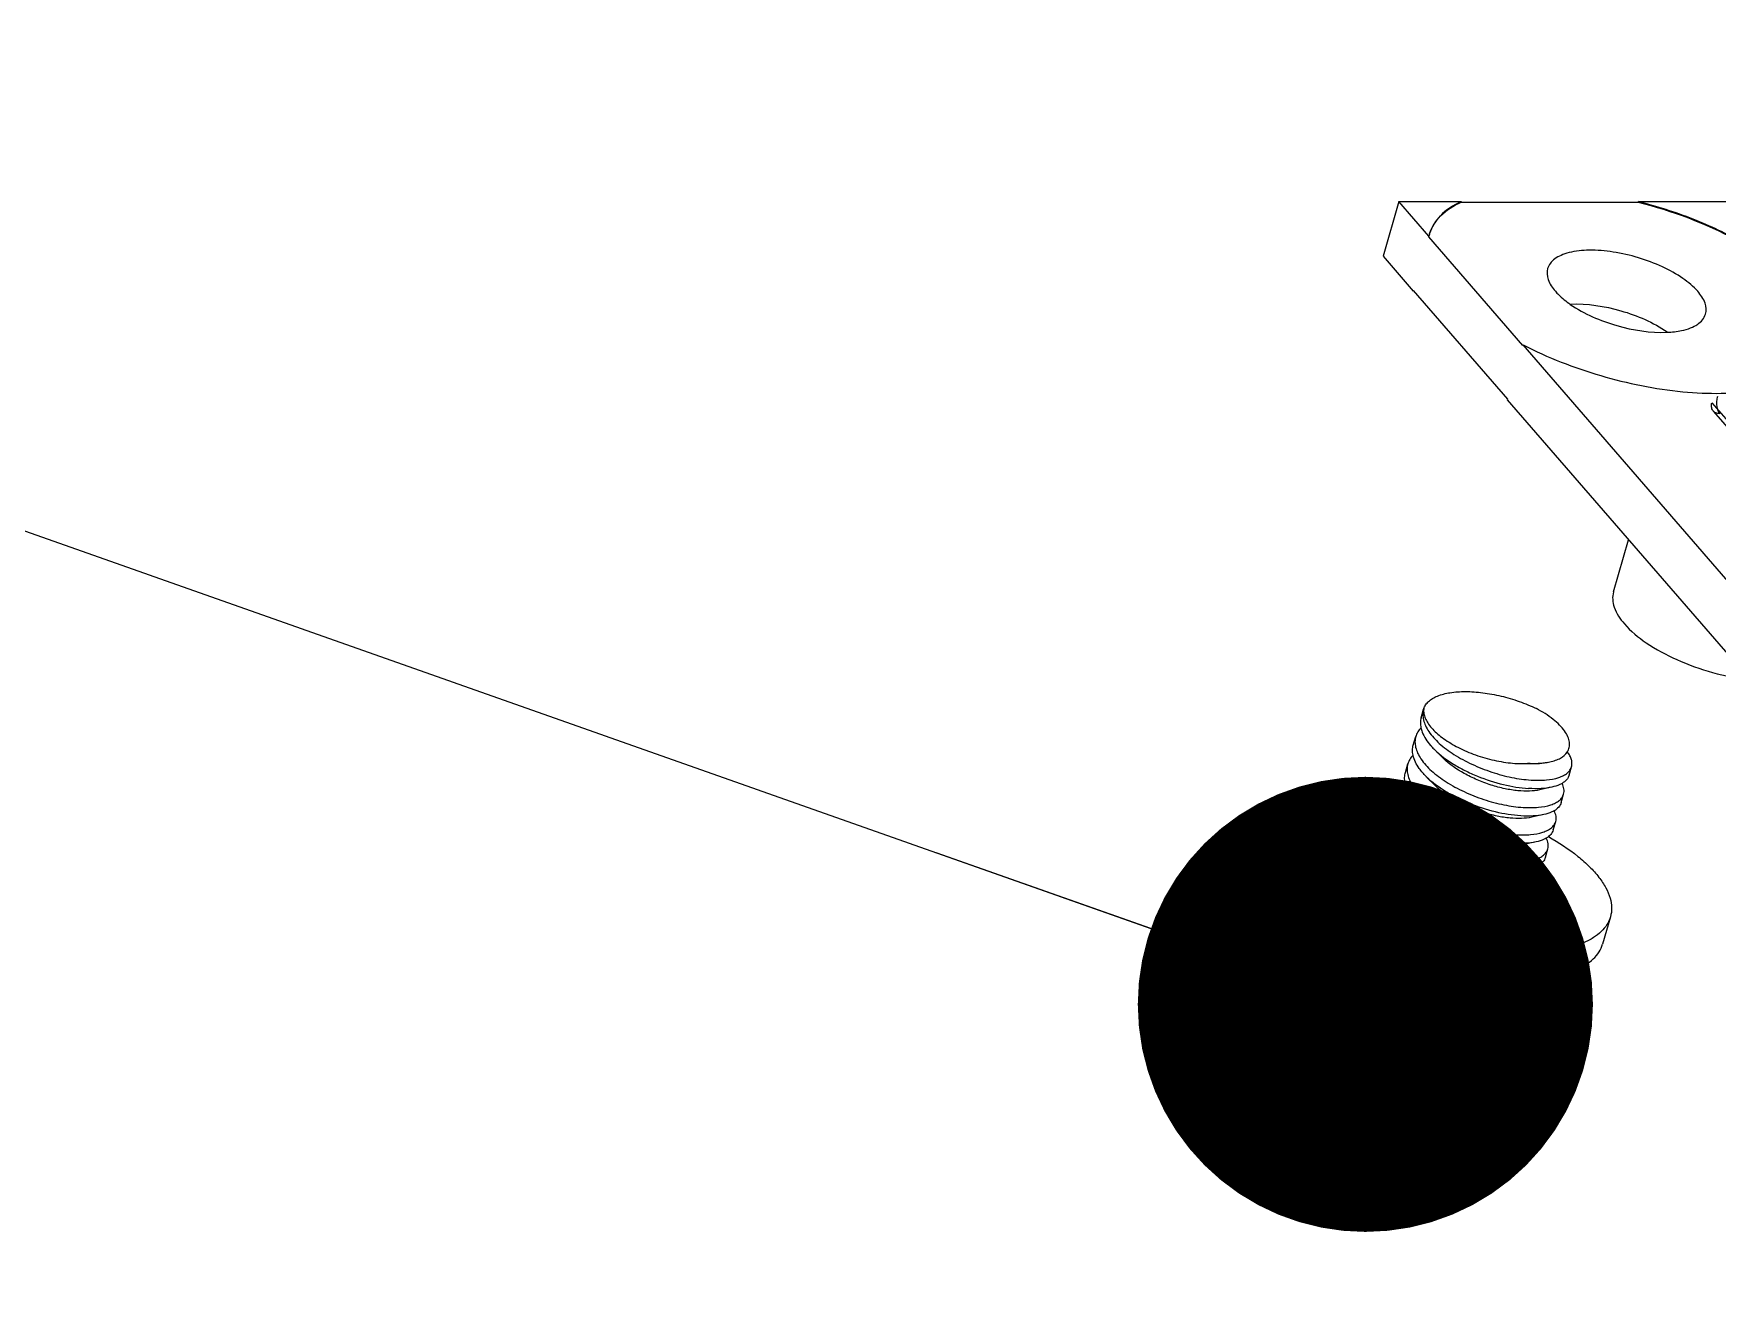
# Model space of a CAD drawing. Header units: millimetres. Extents: x -1 to 407, y -1 to 283.
# Drawn here: x 155.7 to 162.36, y 128.78 to 133.75 of the extents above; entities that cross this region are included whole.
import ezdxf

# ---------------------------------------------------------------- set-up
doc = ezdxf.new("R2010")
doc.units = ezdxf.units.MM
doc.header["$LTSCALE"] = 23.1
doc.layers.get('0').update_dxf_attribs({"linetype": 'CONTINUOUS'})
for name, color, linetype in [('_189776', 7, 'CONTINUOUS'), ('_208160', 7, 'CONTINUOUS'), ('_346306', 7, 'CONTINUOUS'), ('_76616', 7, 'CONTINUOUS')]:
    doc.layers.add(name, color=color, linetype=linetype)
doc.styles.get("Standard").update_dxf_attribs({"font": 'txt', "width": 0.6})
doc.dimstyles.get("Standard").update_dxf_attribs({"dimtxt": 2.5, "dimasz": 1.8, "dimexe": 0.05, "dimexo": 0.0625, "dimtad": 1, "dimzin": 0, "dimdsep": 46, "dimtxsty": 'Standard', "dimcen": 0.09, "dimadec": 0, "dimazin": 0, "dimtol": 1, "dimtp": 0.01, "dimtm": 0.01, "dimtfac": 1, "dimtofl": 0, "dimtmove": 0, "dimatfit": 3, "dimfxl": 1, "dimtolj": 1, "dimtzin": 0, "dimarcsym": 0})

msp = doc.modelspace()

# ---------------------------------------------------------------- linework, layer by layer
at = {"color": 7, "linetype": 'Continuous'}
msp.add_line((162.3371, 132.294), (165.3524, 128.8123), dxfattribs=at)
at = {"color": 6, "linetype": 'Continuous'}
msp.add_line((162.3426, 132.2613), (165.3579, 128.7795), dxfattribs=at)
at = {"color": 7, "linetype": 'Continuous'}
for points, knots in [([(162.3679, 132.2507), (162.3626, 132.2507), (162.3521, 132.2526), (162.3397, 132.2627), (162.3343, 132.2779), (162.3356, 132.2887), (162.3371, 132.294)], [0, 0, 0, 0, 0.256044, 0.492139, 0.733144, 1, 1, 1, 1]), ([(162.3588, 132.319), (162.357, 132.313), (162.355, 132.3003), (162.3556, 132.2815), (162.3595, 132.2644), (162.3647, 132.2545), (162.3679, 132.2507)], [0, 0, 0, 0, 0.263751, 0.537916, 0.791579, 1, 1, 1, 1])]:
    msp.add_open_spline(points, degree=3, knots=knots, dxfattribs=at)
at = {"layer": '_189776', "color": 7, "linetype": 'Continuous'}
for p, q in [((161.1875, 131.0484), (161.1972, 131.0819)), ((161.1979, 131.0843), (161.1972, 131.0819)), ((161.1562, 130.9401), (161.1659, 130.9736)), ((161.2758, 130.887), (161.2403, 130.922)), ((161.125, 130.8319), (161.1347, 130.8654)), ((161.7723, 130.8209), (161.782, 130.8544)), ((161.2445, 130.7787), (161.209, 130.8137)), ((161.7042, 130.7737), (161.6553, 130.7629)), ((161.0937, 130.7236), (161.1034, 130.7571)), ((161.2133, 130.6705), (161.1778, 130.7055)), ((161.7411, 130.7127), (161.7508, 130.7462)), ((161.0625, 130.6154), (161.0722, 130.6489)), ((161.6729, 130.6654), (161.6241, 130.6547)), ((161.7098, 130.6044), (161.7195, 130.6379)), ((161.182, 130.5622), (161.1465, 130.5972)), ((161.0817, 130.4565), (161.0953, 130.5036)), ((161.6417, 130.5572), (161.5928, 130.5464)), ((161.6786, 130.4962), (161.6883, 130.5297)), ((161.1508, 130.454), (161.1153, 130.489)), ((161.1691, 130.4374), (161.1508, 130.454)), ((161.6104, 130.4489), (161.5616, 130.4382)), ((161.6439, 130.3793), (161.6477, 130.3892)), ((161.6477, 130.3892), (161.657, 130.4214)), ((161.562, 130.3177), (161.5679, 130.338)), ((161.5679, 130.3382), (161.5675, 130.3381)), ((160.641, 130.0568), (160.707, 130.2854)), ((161.7219, 129.7448), (161.7879, 129.9734))]:
    msp.add_line(p, q, dxfattribs=at)
for centre, radius, start, end in [((161.26, 131.0756), 0.0627, 172.01712, 174.25797), ((160.8105, 130.2554), 0.1077, 151.71302, 163.83009), ((161.5316, 130.5575), 0.222, 279.32551, 282.3606), ((161.6864, 130.0027), 0.1056, 343.89979, 345.93609), ((161.6184, 129.7748), 0.1078, 331.62882, 343.82565), ((161.4287, 130.5919), 0.9725, 266.67421, 266.80549), ((161.426, 130.5375), 0.918, 266.78797, 269.94136)]:
    msp.add_arc(centre, radius, start, end, dxfattribs=at)
for points, knots in [([(161.1979, 131.0843), (161.1996, 131.0895), (161.2048, 131.0999), (161.2168, 131.1134), (161.2328, 131.125), (161.2606, 131.1386), (161.3044, 131.1493), (161.3648, 131.1532), (161.4326, 131.1483), (161.5041, 131.135), (161.5753, 131.1139), (161.6212, 131.0949), (161.6432, 131.0843)], [0, 0, 0, 0, 0.034539, 0.071402, 0.11212, 0.15768, 0.264593, 0.391943, 0.535659, 0.689688, 0.846927, 1, 1, 1, 1]), ([(161.1875, 131.0484), (161.1857, 131.0421), (161.1837, 131.0288), (161.1851, 131.0154), (161.1865, 131.0088)], [0, 0, 0, 0, 0.486854, 1, 1, 1, 1]), ([(161.1972, 131.0819), (161.1952, 131.0753), (161.1933, 131.061), (161.1961, 131.0387), (161.2044, 131.0157), (161.2233, 130.983), (161.2603, 130.9428), (161.3185, 130.9), (161.3886, 130.8625), (161.4654, 130.832), (161.5438, 130.8108), (161.5966, 130.8033), (161.622, 130.8018)], [0, 0, 0, 0, 0.037356, 0.077022, 0.120651, 0.169175, 0.281833, 0.413813, 0.559816, 0.712073, 0.861672, 1, 1, 1, 1]), ([(161.1976, 131.0819), (161.197, 131.0761), (161.1975, 131.0638), (161.2032, 131.0453), (161.2136, 131.0263), (161.2345, 130.9993), (161.2718, 130.9668), (161.3277, 130.9323), (161.3938, 130.9026), (161.4657, 130.8807), (161.5379, 130.8679), (161.5858, 130.8661), (161.6084, 130.8673)], [0, 0, 0, 0, 0.034816, 0.072999, 0.115962, 0.164418, 0.278011, 0.411503, 0.559164, 0.713116, 0.863283, 1, 1, 1, 1]), ([(161.7653, 130.9123), (161.769, 130.9179), (161.7744, 130.9307), (161.7748, 130.9522), (161.7679, 130.9746), (161.7543, 130.9974), (161.7345, 131.0203), (161.6986, 131.0519), (161.6664, 131.0719), (161.6432, 131.0843)], [0, 0, 0, 0, 0.08618, 0.1741, 0.271773, 0.384366, 0.514114, 0.661107, 1, 1, 1, 1]), ([(161.1659, 130.9736), (161.164, 130.967), (161.162, 130.9527), (161.1649, 130.9305), (161.1731, 130.9075), (161.1921, 130.8747), (161.2291, 130.8345), (161.2873, 130.7917), (161.3573, 130.7542), (161.4342, 130.7237), (161.5126, 130.7025), (161.5653, 130.6951), (161.5907, 130.6936)], [0, 0, 0, 0, 0.037393, 0.077036, 0.120671, 0.169201, 0.281863, 0.413842, 0.559838, 0.712087, 0.861677, 1, 1, 1, 1]), ([(161.1871, 131.0087), (161.1821, 131.0037), (161.1734, 130.9928), (161.1678, 130.98), (161.1659, 130.9736)], [0, 0, 0, 0, 0.514354, 1, 1, 1, 1]), ([(161.1865, 131.0088), (161.1877, 131.0029), (161.1955, 130.9772), (161.2111, 130.9544), (161.2247, 130.9386)], [0, 0, 0, 0, 0.221811, 1, 1, 1, 1]), ([(161.1553, 130.8999), (161.1505, 130.8949), (161.142, 130.8842), (161.1365, 130.8717), (161.1347, 130.8653)], [0, 0, 0, 0, 0.513913, 1, 1, 1, 1]), ([(161.1554, 130.8998), (161.1539, 130.9066), (161.1524, 130.9202), (161.1544, 130.9338), (161.1562, 130.9401)], [0, 0, 0, 0, 0.513494, 1, 1, 1, 1]), ([(161.1935, 130.8303), (161.1886, 130.836), (161.1722, 130.8567), (161.1594, 130.8811), (161.1554, 130.8998)], [0, 0, 0, 0, 0.281135, 1, 1, 1, 1]), ([(161.2247, 130.9386), (161.2259, 130.9372), (161.2309, 130.9315), (161.2362, 130.926), (161.2403, 130.922)], [0, 0, 0, 0, 0.244035, 1, 1, 1, 1]), ([(161.2403, 130.922), (161.2626, 130.9), (161.3023, 130.8709), (161.3607, 130.8388), (161.426, 130.8091), (161.5097, 130.7818), (161.5789, 130.7703), (161.6123, 130.7683)], [0, 0, 0, 0, 0.229481, 0.356899, 0.489084, 0.754498, 1, 1, 1, 1]), ([(161.6957, 130.8732), (161.7036, 130.8749), (161.7184, 130.879), (161.7432, 130.8899), (161.7588, 130.9024), (161.7653, 130.9123)], [0, 0, 0, 0, 0.297777, 0.561944, 1, 1, 1, 1]), ([(161.782, 130.8544), (161.7833, 130.8587), (161.7845, 130.8681), (161.7822, 130.8828), (161.7759, 130.8978), (161.7697, 130.9074), (161.7661, 130.9123)], [0, 0, 0, 0, 0.217603, 0.449852, 0.707942, 1, 1, 1, 1]), ([(161.1242, 130.7915), (161.1227, 130.7983), (161.1212, 130.8119), (161.1232, 130.8255), (161.125, 130.8319)], [0, 0, 0, 0, 0.513494, 1, 1, 1, 1]), ([(161.1347, 130.8653), (161.1327, 130.8587), (161.1308, 130.8445), (161.1336, 130.8222), (161.1419, 130.7992), (161.1609, 130.7664), (161.1978, 130.7263), (161.256, 130.6834), (161.3261, 130.646), (161.4029, 130.6155), (161.4813, 130.5943), (161.5341, 130.5868), (161.5595, 130.5853)], [0, 0, 0, 0, 0.037393, 0.077036, 0.120671, 0.169201, 0.281863, 0.413842, 0.559838, 0.712087, 0.861677, 1, 1, 1, 1]), ([(161.209, 130.8137), (161.2076, 130.8151), (161.2023, 130.8205), (161.1972, 130.826), (161.1935, 130.8303)], [0, 0, 0, 0, 0.255972, 1, 1, 1, 1]), ([(161.6553, 130.7629), (161.6424, 130.76), (161.6138, 130.7572), (161.5681, 130.7589), (161.517, 130.7668), (161.4629, 130.7813), (161.4087, 130.8016), (161.3438, 130.8334), (161.2997, 130.8634), (161.2758, 130.887)], [0, 0, 0, 0, 0.096793, 0.207703, 0.333632, 0.472855, 0.616535, 0.754907, 1, 1, 1, 1]), ([(161.6084, 130.8673), (161.6239, 130.8665), (161.6532, 130.8665), (161.6823, 130.8702), (161.6957, 130.8732)], [0, 0, 0, 0, 0.530183, 1, 1, 1, 1]), ([(161.6865, 130.8712), (161.6746, 130.8685), (161.6485, 130.8657), (161.6223, 130.8663), (161.6084, 130.8673)], [0, 0, 0, 0, 0.4673, 1, 1, 1, 1]), ([(161.622, 130.8018), (161.6422, 130.8006), (161.679, 130.8006), (161.7224, 130.8078), (161.7497, 130.8188), (161.765, 130.8286), (161.7762, 130.8404), (161.7807, 130.8497), (161.782, 130.8544)], [0, 0, 0, 0, 0.33874, 0.615757, 0.73022, 0.829911, 0.918029, 1, 1, 1, 1]), ([(161.124, 130.7916), (161.1192, 130.7867), (161.1108, 130.7759), (161.1052, 130.7634), (161.1034, 130.7571)], [0, 0, 0, 0, 0.513913, 1, 1, 1, 1]), ([(161.1622, 130.7221), (161.1573, 130.7277), (161.1409, 130.7485), (161.1282, 130.7729), (161.1242, 130.7915)], [0, 0, 0, 0, 0.281135, 1, 1, 1, 1]), ([(161.5811, 130.6601), (161.5476, 130.662), (161.4785, 130.6736), (161.3948, 130.7009), (161.3295, 130.7305), (161.271, 130.7626), (161.2313, 130.7918), (161.209, 130.8137)], [0, 0, 0, 0, 0.245504, 0.510922, 0.643108, 0.770526, 1, 1, 1, 1]), ([(161.624, 130.6547), (161.6111, 130.6518), (161.5826, 130.649), (161.5368, 130.6506), (161.4858, 130.6586), (161.4316, 130.6731), (161.3774, 130.6934), (161.3126, 130.7251), (161.2684, 130.7551), (161.2445, 130.7787)], [0, 0, 0, 0, 0.096786, 0.207702, 0.333627, 0.472859, 0.616525, 0.754894, 1, 1, 1, 1]), ([(161.7042, 130.7737), (161.6903, 130.7706), (161.6596, 130.767), (161.6288, 130.7674), (161.6123, 130.7683)], [0, 0, 0, 0, 0.462289, 1, 1, 1, 1]), ([(161.7444, 130.7884), (161.7416, 130.7868), (161.7288, 130.7802), (161.715, 130.776), (161.7042, 130.7737)], [0, 0, 0, 0, 0.225308, 1, 1, 1, 1]), ([(161.7723, 130.8209), (161.7705, 130.8144), (161.763, 130.8012), (161.7511, 130.7923), (161.7444, 130.7884)], [0, 0, 0, 0, 0.467189, 1, 1, 1, 1]), ([(161.7508, 130.7462), (161.7527, 130.7527), (161.7533, 130.7678), (161.7481, 130.7818), (161.7445, 130.7887)], [0, 0, 0, 0, 0.467334, 1, 1, 1, 1]), ([(161.0929, 130.6833), (161.0914, 130.6901), (161.0899, 130.7037), (161.0919, 130.7173), (161.0937, 130.7236)], [0, 0, 0, 0, 0.513491, 1, 1, 1, 1]), ([(161.1034, 130.7571), (161.1005, 130.7472), (161.0991, 130.7245), (161.11, 130.6901), (161.1322, 130.6553), (161.1525, 130.6339), (161.1641, 130.6232)], [0, 0, 0, 0, 0.201434, 0.427909, 0.692951, 1, 1, 1, 1]), ([(161.1778, 130.7055), (161.1764, 130.7069), (161.171, 130.7122), (161.1659, 130.7178), (161.1622, 130.7221)], [0, 0, 0, 0, 0.255971, 1, 1, 1, 1]), ([(161.5498, 130.5518), (161.5164, 130.5538), (161.4472, 130.5653), (161.3635, 130.5926), (161.2982, 130.6222), (161.2398, 130.6544), (161.2001, 130.6835), (161.1778, 130.7055)], [0, 0, 0, 0, 0.245504, 0.510922, 0.643108, 0.770526, 1, 1, 1, 1]), ([(161.5907, 130.6936), (161.6109, 130.6924), (161.6477, 130.6923), (161.6911, 130.6996), (161.7184, 130.7105), (161.7337, 130.7203), (161.7449, 130.7321), (161.7494, 130.7415), (161.7508, 130.7462)], [0, 0, 0, 0, 0.33874, 0.615757, 0.73022, 0.829911, 0.918029, 1, 1, 1, 1]), ([(161.7411, 130.7127), (161.7392, 130.7061), (161.7317, 130.693), (161.7198, 130.684), (161.7131, 130.6801)], [0, 0, 0, 0, 0.467189, 1, 1, 1, 1]), ([(161.0722, 130.6488), (161.0705, 130.6432), (161.0686, 130.6313), (161.0704, 130.6055), (161.0778, 130.5866), (161.0844, 130.5745)], [0, 0, 0, 0, 0.227729, 0.46546, 1, 1, 1, 1]), ([(161.0928, 130.6834), (161.088, 130.6784), (161.0795, 130.6677), (161.074, 130.6552), (161.0722, 130.6488)], [0, 0, 0, 0, 0.513913, 1, 1, 1, 1]), ([(161.1325, 130.6121), (161.1227, 130.6232), (161.1063, 130.6453), (161.0956, 130.671), (161.0929, 130.6833)], [0, 0, 0, 0, 0.540487, 1, 1, 1, 1]), ([(161.5928, 130.5464), (161.5799, 130.5435), (161.5513, 130.5407), (161.5056, 130.5424), (161.4545, 130.5503), (161.4004, 130.5648), (161.3462, 130.5851), (161.2813, 130.6169), (161.2372, 130.6469), (161.2133, 130.6705)], [0, 0, 0, 0, 0.096793, 0.207715, 0.333634, 0.472858, 0.616538, 0.75491, 1, 1, 1, 1]), ([(161.5595, 130.5853), (161.5797, 130.5841), (161.6165, 130.5841), (161.6599, 130.5913), (161.6872, 130.6023), (161.7025, 130.6121), (161.7137, 130.6239), (161.7182, 130.6332), (161.7195, 130.6379)], [0, 0, 0, 0, 0.33874, 0.615757, 0.73022, 0.829911, 0.918029, 1, 1, 1, 1]), ([(161.6729, 130.6654), (161.659, 130.6624), (161.6284, 130.6588), (161.5976, 130.6591), (161.5811, 130.6601)], [0, 0, 0, 0, 0.462289, 1, 1, 1, 1]), ([(161.7131, 130.6801), (161.7103, 130.6785), (161.6976, 130.672), (161.6837, 130.6678), (161.6729, 130.6654)], [0, 0, 0, 0, 0.225308, 1, 1, 1, 1]), ([(161.7195, 130.6379), (161.7214, 130.6445), (161.7221, 130.6596), (161.7169, 130.6735), (161.7133, 130.6804)], [0, 0, 0, 0, 0.467334, 1, 1, 1, 1]), ([(161.0801, 130.5318), (161.0757, 130.5389), (161.0681, 130.5529), (161.061, 130.5746), (161.0587, 130.5956), (161.0607, 130.6091), (161.0625, 130.6153)], [0, 0, 0, 0, 0.284366, 0.541548, 0.776846, 1, 1, 1, 1]), ([(161.0844, 130.5745), (161.0916, 130.5613), (161.1112, 130.5348), (161.1493, 130.499), (161.1972, 130.4655), (161.2717, 130.425), (161.3531, 130.3941), (161.4362, 130.3751), (161.4772, 130.37), (161.497, 130.3688)], [0, 0, 0, 0, 0.095339, 0.205725, 0.329204, 0.462526, 0.740229, 0.874798, 1, 1, 1, 1]), ([(161.1465, 130.5972), (161.1453, 130.5985), (161.1405, 130.6033), (161.1358, 130.6083), (161.1325, 130.6121)], [0, 0, 0, 0, 0.255317, 1, 1, 1, 1]), ([(161.5186, 130.4436), (161.4851, 130.4455), (161.416, 130.457), (161.3323, 130.4844), (161.267, 130.514), (161.2085, 130.5461), (161.1688, 130.5753), (161.1465, 130.5972)], [0, 0, 0, 0, 0.245504, 0.510922, 0.643108, 0.770526, 1, 1, 1, 1]), ([(161.1641, 130.6232), (161.1868, 130.6022), (161.2264, 130.5745), (161.2842, 130.5438), (161.3478, 130.5157), (161.429, 130.4899), (161.4959, 130.479), (161.5282, 130.4771)], [0, 0, 0, 0, 0.232598, 0.360422, 0.492361, 0.75615, 1, 1, 1, 1]), ([(161.5615, 130.4382), (161.5486, 130.4353), (161.5201, 130.4325), (161.4743, 130.4341), (161.4233, 130.4421), (161.3691, 130.4566), (161.3149, 130.4769), (161.2501, 130.5086), (161.2059, 130.5386), (161.182, 130.5622)], [0, 0, 0, 0, 0.096786, 0.207704, 0.333625, 0.472857, 0.616529, 0.754911, 1, 1, 1, 1]), ([(161.6819, 130.5719), (161.6791, 130.5702), (161.6663, 130.5637), (161.6525, 130.5595), (161.6417, 130.5572)], [0, 0, 0, 0, 0.225307, 1, 1, 1, 1]), ([(161.7098, 130.6044), (161.708, 130.5979), (161.7005, 130.5847), (161.6886, 130.5758), (161.6819, 130.5719)], [0, 0, 0, 0, 0.46719, 1, 1, 1, 1]), ([(161.6883, 130.5297), (161.6902, 130.5362), (161.6908, 130.5513), (161.6856, 130.5653), (161.682, 130.5722)], [0, 0, 0, 0, 0.46733, 1, 1, 1, 1]), ([(161.0962, 130.5097), (161.0947, 130.5115), (161.089, 130.5186), (161.0837, 130.5261), (161.0801, 130.5318)], [0, 0, 0, 0, 0.259028, 1, 1, 1, 1]), ([(161.0946, 130.5036), (161.093, 130.5059), (161.0875, 130.5148), (161.0831, 130.5244), (161.0811, 130.5318)], [0, 0, 0, 0, 0.270054, 1, 1, 1, 1]), ([(161.1105, 130.4839), (161.109, 130.4855), (161.1033, 130.4918), (161.0981, 130.4984), (161.0946, 130.5036)], [0, 0, 0, 0, 0.262506, 1, 1, 1, 1]), ([(161.1153, 130.489), (161.1136, 130.4907), (161.107, 130.4973), (161.1007, 130.5043), (161.0962, 130.5097)], [0, 0, 0, 0, 0.257547, 1, 1, 1, 1]), ([(161.5282, 130.4771), (161.5484, 130.4759), (161.5852, 130.4758), (161.6286, 130.4831), (161.6559, 130.494), (161.6712, 130.5038), (161.6824, 130.5156), (161.6869, 130.525), (161.6883, 130.5297)], [0, 0, 0, 0, 0.338743, 0.615762, 0.730228, 0.829921, 0.918034, 1, 1, 1, 1]), ([(161.6417, 130.5572), (161.6278, 130.5541), (161.5971, 130.5505), (161.5663, 130.5509), (161.5498, 130.5518)], [0, 0, 0, 0, 0.462289, 1, 1, 1, 1]), ([(161.6786, 130.4962), (161.6767, 130.4896), (161.6692, 130.4765), (161.6573, 130.4675), (161.6506, 130.4636)], [0, 0, 0, 0, 0.467158, 1, 1, 1, 1]), ([(161.1483, 130.4513), (161.1447, 130.4539), (161.1314, 130.4639), (161.1189, 130.475), (161.1105, 130.4839)], [0, 0, 0, 0, 0.266803, 1, 1, 1, 1]), ([(161.1724, 130.4431), (161.1671, 130.4466), (161.147, 130.4606), (161.1281, 130.4763), (161.1153, 130.489)], [0, 0, 0, 0, 0.263228, 1, 1, 1, 1]), ([(161.1691, 130.4374), (161.1673, 130.4385), (161.1602, 130.443), (161.1533, 130.4477), (161.1483, 130.4513)], [0, 0, 0, 0, 0.255491, 1, 1, 1, 1]), ([(161.5675, 130.3381), (161.5531, 130.3349), (161.522, 130.3309), (161.4536, 130.3303), (161.3623, 130.3448), (161.2738, 130.375), (161.2097, 130.4081), (161.1815, 130.4272), (161.1691, 130.4374)], [0, 0, 0, 0, 0.104871, 0.222769, 0.486441, 0.758457, 0.885521, 1, 1, 1, 1]), ([(161.4873, 130.3353), (161.4608, 130.3369), (161.4059, 130.3448), (161.3245, 130.3675), (161.2452, 130.4), (161.1954, 130.4277), (161.1724, 130.4431)], [0, 0, 0, 0, 0.236903, 0.493266, 0.753096, 1, 1, 1, 1]), ([(161.6104, 130.4489), (161.5965, 130.4459), (161.5659, 130.4423), (161.5351, 130.4426), (161.5186, 130.4436)], [0, 0, 0, 0, 0.462289, 1, 1, 1, 1]), ([(161.6506, 130.4636), (161.6478, 130.462), (161.6351, 130.4554), (161.6212, 130.4513), (161.6104, 130.4489)], [0, 0, 0, 0, 0.22532, 1, 1, 1, 1]), ([(161.657, 130.4214), (161.6589, 130.428), (161.6596, 130.4431), (161.6544, 130.457), (161.6508, 130.4639)], [0, 0, 0, 0, 0.467331, 1, 1, 1, 1]), ([(161.497, 130.3688), (161.5172, 130.3676), (161.554, 130.3676), (161.5974, 130.3748), (161.6247, 130.3858), (161.64, 130.3956), (161.6512, 130.4074), (161.6557, 130.4167), (161.657, 130.4214)], [0, 0, 0, 0, 0.338764, 0.615773, 0.730229, 0.829915, 0.918019, 1, 1, 1, 1]), ([(161.6439, 130.3793), (161.6395, 130.3711), (161.6286, 130.3602), (161.6103, 130.3502), (161.5994, 130.3462), (161.5935, 130.3444)], [0, 0, 0, 0, 0.442479, 0.704386, 1, 1, 1, 1]), ([(161.5676, 130.3384), (161.5552, 130.3364), (161.5284, 130.334), (161.5015, 130.3345), (161.4873, 130.3353)], [0, 0, 0, 0, 0.469174, 1, 1, 1, 1]), ([(161.5935, 130.3444), (161.5923, 130.344), (161.5876, 130.3426), (161.5828, 130.3415), (161.5792, 130.3407)], [0, 0, 0, 0, 0.242531, 1, 1, 1, 1]), ([(161.3248, 129.8626), (161.2828, 129.8695), (161.1992, 129.8879), (161.0784, 129.9271), (160.9662, 129.9764), (160.8683, 130.0334), (160.7895, 130.0951), (160.7403, 130.1509), (160.7155, 130.1957), (160.705, 130.2269), (160.7016, 130.2571), (160.7044, 130.2764), (160.707, 130.2854)], [0, 0, 0, 0, 0.158464, 0.318031, 0.471924, 0.613854, 0.738666, 0.843223, 0.887962, 0.928232, 0.965064, 1, 1, 1, 1]), ([(161.3926, 129.582), (161.3479, 129.582), (161.2558, 129.5895), (161.1186, 129.6184), (160.9849, 129.6634), (160.8631, 129.7218), (160.7605, 129.7908), (160.693, 129.8581), (160.6564, 129.9168), (160.6388, 129.9623), (160.6323, 130.0099), (160.6367, 130.0416), (160.641, 130.0568)], [0, 0, 0, 0, 0.136444, 0.28143, 0.427423, 0.566655, 0.692945, 0.803862, 0.854637, 0.903563, 0.951817, 1, 1, 1, 1]), ([(160.641, 130.0568), (160.6381, 130.0467), (160.6353, 130.0248), (160.6406, 129.9907), (160.6549, 129.9555), (160.6777, 129.9197), (160.7086, 129.8838), (160.7623, 129.8342), (160.8467, 129.7763), (160.9649, 129.7171), (161.0968, 129.6691), (161.2339, 129.6356), (161.3268, 129.6237), (161.3723, 129.6211)], [0, 0, 0, 0, 0.034243, 0.070777, 0.111377, 0.157128, 0.208506, 0.265535, 0.394988, 0.540693, 0.695534, 0.851381, 1, 1, 1, 1]), ([(161.3704, 130.0047), (161.373, 130.0048), (161.383, 130.0054), (161.393, 130.0064), (161.4004, 130.0074)], [0, 0, 0, 0, 0.258877, 1, 1, 1, 1]), ([(161.7879, 129.9734), (161.7851, 129.9638), (161.7764, 129.9446), (161.7553, 129.9195), (161.7267, 129.8979), (161.691, 129.8799), (161.6489, 129.8658), (161.582, 129.8516), (161.5282, 129.8482), (161.491, 129.8482)], [0, 0, 0, 0, 0.088157, 0.181748, 0.28507, 0.400848, 0.530401, 0.673949, 1, 1, 1, 1]), ([(161.491, 129.8482), (161.4778, 129.8482), (161.4221, 129.8495), (161.3666, 129.8557), (161.3248, 129.8626)], [0, 0, 0, 0, 0.23872, 1, 1, 1, 1]), ([(161.7219, 129.7448), (161.7178, 129.7306), (161.7057, 129.7032), (161.6777, 129.668), (161.6422, 129.6396), (161.5858, 129.6096), (161.5014, 129.5869), (161.4302, 129.582), (161.3926, 129.582)], [0, 0, 0, 0, 0.112882, 0.225842, 0.340001, 0.457681, 0.712111, 1, 1, 1, 1]), ([(161.425, 129.6195), (161.4589, 129.6195), (161.5218, 129.6232), (161.596, 129.6398), (161.6447, 129.6605), (161.6739, 129.6784), (161.6971, 129.6991), (161.7087, 129.7153), (161.7132, 129.7236)], [0, 0, 0, 0, 0.318571, 0.590807, 0.708725, 0.815017, 0.911229, 1, 1, 1, 1])]:
    msp.add_open_spline(points, degree=3, knots=knots, dxfattribs=at)
at = {"layer": '_208160', "color": 7, "linetype": 'Continuous'}
for p, q in [((160.7194, 130.3282), (160.7313, 130.3696)), ((161.3776, 130.0318), (161.3465, 129.9239)), ((161.4055, 130.027), (161.3883, 129.9671)), ((161.7909, 129.9838), (161.8119, 130.0567)), ((161.3883, 129.9671), (161.4911, 129.8484)), ((161.4911, 129.8484), (161.5286, 129.9783)), ((161.5286, 129.9783), (161.4957, 130.0163))]:
    msp.add_line(p, q, dxfattribs=at)
msp.add_arc((161.5168, 131.1143), 1.2026, 261.58434, 261.85804, dxfattribs=at)
for points, knots in [([(161.3408, 129.9247), (161.2994, 129.9308), (161.2158, 129.9476), (161.0942, 129.9844), (160.9809, 130.0317), (160.8968, 130.0785), (160.8397, 130.1187), (160.8036, 130.1486), (160.7726, 130.1793), (160.7476, 130.2104), (160.7293, 130.2414), (160.7181, 130.2718), (160.7143, 130.301), (160.7169, 130.3196), (160.7194, 130.3282)], [0, 0, 0, 0, 0.157413, 0.320387, 0.477641, 0.618866, 0.681478, 0.740389, 0.795227, 0.845288, 0.890238, 0.930305, 0.966383, 1, 1, 1, 1]), ([(161.5286, 129.9783), (161.5531, 129.9788), (161.6004, 129.9818), (161.6674, 129.9935), (161.7257, 130.0124), (161.7597, 130.0308), (161.7741, 130.0413)], [0, 0, 0, 0, 0.286266, 0.552763, 0.791913, 1, 1, 1, 1]), ([(161.7909, 129.9838), (161.7881, 129.974), (161.7794, 129.9544), (161.7583, 129.928), (161.7291, 129.9047), (161.6925, 129.8851), (161.6492, 129.8694), (161.5818, 129.8536), (161.528, 129.8491), (161.4911, 129.8484)], [0, 0, 0, 0, 0.087679, 0.182395, 0.287843, 0.406242, 0.538162, 0.682667, 1, 1, 1, 1])]:
    msp.add_open_spline(points, degree=3, knots=knots, dxfattribs=at)
at = {"layer": '_346306', "color": 7, "linetype": 'Continuous'}
for p, q in [((161.0992, 133.0898), (161.0367, 132.8733)), ((161.0992, 133.0898), (161.3461, 133.0898)), ((161.2183, 132.9523), (161.0992, 133.0898)), ((161.3461, 133.0898), (161.3455, 133.0877)), ((161.3455, 133.0877), (162.0461, 133.0877)), ((162.0461, 133.0877), (162.0467, 133.0898)), ((162.0467, 133.0898), (171.3941, 133.0898)), ((161.2176, 132.9502), (161.2183, 132.9523)), ((161.5898, 132.5205), (161.2176, 132.9502)), ((161.0367, 132.8733), (161.1558, 132.7358)), ((161.1558, 132.7358), (161.1564, 132.738)), ((161.1564, 132.738), (161.5285, 132.3083)), ((161.5904, 132.5227), (161.5898, 132.5205)), ((163.8381, 129.9272), (161.5904, 132.5227)), ((161.5285, 132.3083), (161.5279, 132.3061)), ((161.5279, 132.3061), (163.7756, 129.7107)), ((161.9478, 131.5457), (162.0075, 131.7524))]:
    msp.add_line(p, q, dxfattribs=at)
for centre, radius, start, end in [((161.5074, 132.7429), 0.3826, 114.93235, 115.19908), ((161.3672, 132.9206), 0.1523, 164.70859, 167.9627), ((161.3671, 132.9206), 0.1522, 163.86002, 164.70758)]:
    msp.add_arc(centre, radius, start, end, dxfattribs=at)
for points, knots in [([(161.3445, 133.0891), (161.3149, 133.0751), (161.2625, 133.0426), (161.2286, 132.9894), (161.2209, 132.9629)], [0, 0, 0, 0, 0.542959, 1, 1, 1, 1]), ([(161.2209, 132.9629), (161.2289, 132.9891), (161.2634, 133.0418), (161.3158, 133.0739), (161.3455, 133.0877)], [0, 0, 0, 0, 0.456714, 1, 1, 1, 1]), ([(162.0461, 133.0877), (162.1801, 133.0532), (162.3697, 132.9827), (162.5844, 132.8502), (162.6704, 132.7747), (162.7045, 132.7353)], [0, 0, 0, 0, 0.549495, 0.793115, 1, 1, 1, 1]), ([(162.7298, 132.7067), (162.6985, 132.7494), (162.6132, 132.832), (162.4542, 132.9357), (162.2613, 133.0254), (162.1201, 133.0709), (162.0467, 133.0898)], [0, 0, 0, 0, 0.20002, 0.441959, 0.714052, 1, 1, 1, 1]), ([(162.2811, 132.7347), (162.2642, 132.7542), (162.2199, 132.7909), (162.1401, 132.8349), (162.047, 132.8698), (161.9494, 132.8921), (161.8568, 132.8997), (161.7869, 132.8932), (161.7415, 132.8784), (161.7094, 132.8611), (161.6918, 132.8399), (161.6874, 132.8248)], [0, 0, 0, 0, 0.117556, 0.258572, 0.413051, 0.568541, 0.712436, 0.834157, 0.884814, 0.92856, 1, 1, 1, 1]), ([(161.6874, 132.8248), (161.6834, 132.811), (161.6869, 132.776), (161.7062, 132.7486), (161.7182, 132.7347)], [0, 0, 0, 0, 0.43865, 1, 1, 1, 1]), ([(161.7182, 132.7347), (161.7221, 132.7301), (161.7401, 132.7111), (161.7607, 132.6947), (161.7773, 132.6832)], [0, 0, 0, 0, 0.227947, 1, 1, 1, 1]), ([(162.3119, 132.6445), (162.3159, 132.6583), (162.3125, 132.6933), (162.2932, 132.7208), (162.2811, 132.7347)], [0, 0, 0, 0, 0.43865, 1, 1, 1, 1]), ([(161.7773, 132.6832), (161.8326, 132.6449), (161.9584, 132.5916), (162.0933, 132.5697), (162.1605, 132.5726)], [0, 0, 0, 0, 0.500016, 1, 1, 1, 1]), ([(161.7776, 132.6845), (161.8447, 132.6875), (161.9796, 132.6656), (162.1054, 132.6123), (162.1607, 132.574)], [0, 0, 0, 0, 0.499929, 1, 1, 1, 1]), ([(162.1605, 132.5726), (162.1795, 132.5734), (162.2109, 132.5767), (162.2515, 132.5883), (162.2873, 132.6057), (162.3072, 132.6283), (162.3119, 132.6445)], [0, 0, 0, 0, 0.324434, 0.533594, 0.712875, 1, 1, 1, 1]), ([(161.5904, 132.5227), (161.6883, 132.4723), (161.8951, 132.3923), (162.1622, 132.3381), (162.3686, 132.3284), (162.5035, 132.3385), (162.6176, 132.3651), (162.683, 132.3964), (162.7092, 132.4154)], [0, 0, 0, 0, 0.28388, 0.568566, 0.69903, 0.815902, 0.916446, 1, 1, 1, 1]), ([(161.9478, 131.5457), (161.9422, 131.5263), (161.9471, 131.4774), (161.9741, 131.4389), (161.9909, 131.4195)], [0, 0, 0, 0, 0.438631, 1, 1, 1, 1]), ([(161.9909, 131.4195), (162.0159, 131.3906), (162.0821, 131.3367), (162.2447, 131.2499), (162.3879, 131.21), (162.487, 131.198)], [0, 0, 0, 0, 0.207611, 0.457702, 1, 1, 1, 1])]:
    msp.add_open_spline(points, degree=3, knots=knots, dxfattribs=at)
at = {"layer": '_76616', "color": 7, "linetype": 'Continuous'}
for p, q in [((160.7349, 130.6072), (160.7036, 130.4989)), ((161.9358, 130.2605), (161.9046, 130.1522))]:
    msp.add_line(p, q, dxfattribs=at)
for centre, radius, start, end in [((161.0646, 129.7728), 0.9736, 87.95214, 89.99171), ((161.6046, 131.3324), 1.3209, 260.11136, 261.33557)]:
    msp.add_arc(centre, radius, start, end, dxfattribs=at)
for points, knots in [([(160.7349, 130.6072), (160.738, 130.6179), (160.7476, 130.6392), (160.7711, 130.6671), (160.8029, 130.6911), (160.8425, 130.7111), (160.8894, 130.7268), (160.9637, 130.7426), (161.0234, 130.7463), (161.0647, 130.7463)], [0, 0, 0, 0, 0.088157, 0.18175, 0.285073, 0.400852, 0.530404, 0.673957, 1, 1, 1, 1]), ([(161.0259, 130.2651), (161.0015, 130.2774), (160.9551, 130.303), (160.8913, 130.345), (160.8367, 130.3889), (160.7923, 130.4338), (160.7589, 130.4788), (160.7373, 130.5233), (160.7282, 130.5666), (160.7312, 130.5945), (160.7349, 130.6072)], [0, 0, 0, 0, 0.171397, 0.331468, 0.478091, 0.609802, 0.726061, 0.827663, 0.917296, 1, 1, 1, 1]), ([(161.6906, 130.5781), (161.7314, 130.555), (161.7882, 130.5179), (161.8528, 130.4609), (161.8902, 130.4193), (161.9179, 130.3779), (161.9355, 130.3372), (161.9423, 130.2976), (161.9392, 130.2722), (161.9358, 130.2605)], [0, 0, 0, 0, 0.329093, 0.47422, 0.604801, 0.720723, 0.823081, 0.914614, 1, 1, 1, 1]), ([(160.7036, 130.4989), (160.7008, 130.489), (160.6976, 130.4678), (160.7011, 130.4347), (160.7126, 130.4004), (160.7315, 130.3655), (160.7578, 130.3301), (160.804, 130.2809), (160.8784, 130.222), (160.985, 130.159), (161.1076, 130.1041), (161.2398, 130.0601), (161.3316, 130.0392), (161.3778, 130.0311)], [0, 0, 0, 0, 0.035022, 0.071904, 0.112165, 0.156833, 0.206468, 0.261263, 0.385658, 0.527216, 0.680958, 0.840763, 1, 1, 1, 1]), ([(161.0711, 130.5101), (161.07, 130.5061), (161.0686, 130.4974), (161.0701, 130.4788), (161.0758, 130.4652), (161.0808, 130.4565)], [0, 0, 0, 0, 0.226654, 0.463776, 1, 1, 1, 1]), ([(161.0816, 130.5298), (161.0804, 130.5283), (161.076, 130.5223), (161.0727, 130.5154), (161.0711, 130.5101)], [0, 0, 0, 0, 0.258214, 1, 1, 1, 1]), ([(161.0808, 130.4565), (161.0813, 130.4557), (161.0832, 130.4525), (161.0853, 130.4493), (161.087, 130.4469)], [0, 0, 0, 0, 0.243893, 1, 1, 1, 1]), ([(161.087, 130.4469), (161.0942, 130.4365), (161.113, 130.416), (161.148, 130.3885), (161.1908, 130.3629), (161.2396, 130.3403), (161.2925, 130.3215), (161.3472, 130.3074), (161.4013, 130.2986), (161.4371, 130.2963), (161.4544, 130.2963)], [0, 0, 0, 0, 0.093285, 0.20258, 0.325604, 0.45874, 0.59757, 0.737266, 0.872939, 1, 1, 1, 1]), ([(161.4544, 130.2963), (161.4725, 130.2963), (161.5058, 130.2985), (161.5384, 130.3066), (161.5524, 130.3125)], [0, 0, 0, 0, 0.544369, 1, 1, 1, 1]), ([(161.5524, 130.3125), (161.5533, 130.3129), (161.5568, 130.3144), (161.5603, 130.316), (161.5628, 130.3174)], [0, 0, 0, 0, 0.256239, 1, 1, 1, 1]), ([(161.5628, 130.3174), (161.5661, 130.3191), (161.578, 130.3261), (161.5884, 130.3359), (161.5937, 130.3444)], [0, 0, 0, 0, 0.276297, 1, 1, 1, 1]), ([(161.5072, 130.1261), (161.4662, 130.13), (161.383, 130.1422), (161.2597, 130.172), (161.1396, 130.2125), (161.0627, 130.2465), (161.0259, 130.2651)], [0, 0, 0, 0, 0.245647, 0.5, 0.754351, 1, 1, 1, 1]), ([(161.9358, 130.2605), (161.9327, 130.2498), (161.923, 130.2285), (161.8996, 130.2006), (161.8678, 130.1765), (161.8282, 130.1566), (161.7813, 130.1409), (161.707, 130.1251), (161.6473, 130.1213), (161.606, 130.1213)], [0, 0, 0, 0, 0.088157, 0.18175, 0.285073, 0.400852, 0.530404, 0.673957, 1, 1, 1, 1]), ([(161.606, 130.1213), (161.598, 130.1213), (161.565, 130.1218), (161.5321, 130.1238), (161.5072, 130.1261)], [0, 0, 0, 0, 0.242837, 1, 1, 1, 1]), ([(161.5747, 130.0131), (161.616, 130.0131), (161.6757, 130.0169), (161.7501, 130.0326), (161.7969, 130.0484), (161.8365, 130.0683), (161.8683, 130.0923), (161.8918, 130.1202), (161.9015, 130.1415), (161.9046, 130.1522)], [0, 0, 0, 0, 0.326042, 0.469594, 0.599146, 0.714926, 0.818249, 0.911842, 1, 1, 1, 1]), ([(161.4057, 130.0266), (161.4202, 130.0244), (161.4762, 130.0168), (161.5329, 130.0131), (161.5747, 130.0131)], [0, 0, 0, 0, 0.259735, 1, 1, 1, 1])]:
    msp.add_open_spline(points, degree=3, knots=knots, dxfattribs=at)

# ---------------------------------------------------------------- leaders
at = {"color": 2, "linetype": 'Continuous'}
msp.add_leader([(160.9668, 129.9146), (150.0893, 133.7538), (149.8393, 133.7538)], dimstyle='Standard', override={"dimtad": 0, "dimldrblk": 'DOT'}, dxfattribs=at)

doc.saveas('drawing.dxf')
